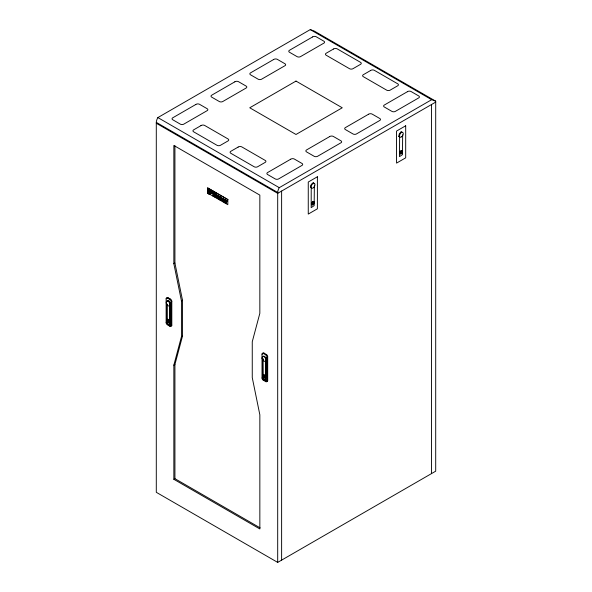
<?xml version="1.0" encoding="UTF-8"?>
<svg xmlns="http://www.w3.org/2000/svg" width="592" height="592" viewBox="0 0 592 592"><rect width="100%" height="100%" fill="white"/><g stroke="black" fill="none" stroke-linecap="round" stroke-linejoin="round"><path stroke-width="0.89" d="M156.295 123.247L156.295 492.307L277.692 562.4L435.705 471.173L435.705 101.173L314.308 31.087L310.26 29.6L157.872 117.579A7.311 4.225 -60 0 0 156.295 122.374L156.295 123.247L277.692 193.332L435.705 102.105M169.941 305.398L169.734 325.393L166.803 323.395L166.803 303.578M169.941 303.6L169.845 302.808L170.045 325.237L167.077 323.239L167.07 304.325M168.639 320.746L168.024 321.101L168.217 321.715L168.024 320.435L168.639 320.08M263.055 379.302L265.889 380.597L262.693 378.754L262.685 358.937M263.129 378.976L262.959 358.782M263.914 376.46C263.447 374.211 264.454 378.244 263.914 376.46L264.528 376.105M277.692 562.4L277.692 192.459A7.311 4.225 -60 0 1 279.269 187.671L431.664 99.693L435.705 101.173M311.222 187.62L311.185 207.622L314.152 205.646L314.359 185.829M312.347 203.478L312.361 202.309L312.976 202.671L312.976 203.174L312.354 202.812L312.539 203.374M312.162 203.086L312.776 203.448L312.976 202.671M312.354 202.982L313.161 203.729L313.168 203.063L312.169 202.42M399.644 134.058L399.489 156.636L402.456 154.66L402.664 134.85M221.349 199.763L221.512 198.409L221.519 199.659M222.044 200.658L221.978 198.335L220.165 197.106L220.165 199.904L222.192 200.636L220.165 199.904M222.215 200.562L222.474 198.261L222.044 198.49M222.474 200.644L224.22 201.872L222.311 200.843M170.674 304.969L170.607 324.927M265.83 359.855L265.815 380.604L266.097 360.602M214.792 193.71L215.384 193.976L215.377 195.064L214.792 195.027L214.792 193.71L214.963 194.923M214.792 195.027L215.207 195.168L215.088 193.88M209.302 190.757L209.302 191.327A1.339 0.777 60 0 0 210.219 192.666A1.339 0.777 60 0 0 211.137 192.385L210.893 191.186A1.339 0.777 60 0 0 209.546 190.409L209.302 190.757A2.59 1.495 60 0 0 211.137 191.815M311.244 185.74L311.34 185.037M173.848 365.131L181.433 336.7L181.433 300.877L173.848 263.699L173.848 145.469L259.836 195.116L259.836 313.323L252.259 341.754L252.259 377.622L259.844 414.814L259.844 528.945L173.848 479.298L173.848 365.131L174.921 364.509L182.499 336.086L182.499 300.262L174.921 263.085L174.921 145.773M214.733 195.582L214.733 196.773L214.733 195.582L216.139 196.115L215.532 197.24L216.332 197.698L216.62 197.166M216.702 196.84C217.797 195.138 216.539 198.468 217.109 196.115M215.532 197.24L216.154 196.122M207.644 187.893L227.861 199.563L207.644 187.893L207.585 192.992L227.802 204.662L227.861 199.563M207.984 188.759L210.989 190.358A1.887 1.088 60 0 1 212.01 191.727L212.128 192.141A1.887 1.088 60 0 1 211.655 193.503L211.544 193.569A1.887 1.088 60 0 0 212.017 192.208L211.892 191.793A1.887 1.088 60 0 0 210.878 190.424L207.984 188.759L207.984 193.288C210.974 197.713 209.642 188.952 209.731 194.294M207.984 193.288L208.103 188.693M209.731 192.822L211.078 193.466L209.849 192.755M214.733 196.773L213.32 195.959L213.32 192.304L215.821 193.554A1.524 0.881 60 0 1 216.65 194.657L216.746 194.99A1.524 0.881 60 0 1 216.761 195.582M213.32 192.304L215.821 193.554M213.32 195.959L214.903 196.677M215.651 193.651A1.524 0.881 60 0 1 216.48 194.753L217.456 195.36L217.871 196.847M215.725 196.159L216.191 196.189A1.524 0.881 60 0 0 216.576 195.086L217.456 195.36M217.908 195.819L219.018 196.263L217.908 195.819L218.078 197.587M216.332 197.698L215.703 197.143M219.343 197.506L219.343 196.455L220.024 196.847L220.024 199.637L218.966 199.223L218.596 197.965L220.024 199.637M216.45 197.269L218.766 198.912L218.766 197.861M217.257 197.735L217.597 198.231M219.173 196.551L220.024 196.847M220.165 197.106L222.215 198.394M217.427 198.335L218.766 198.912M221.519 199.645C220.564 200.547 220.875 197.217 221.512 198.394M221.016 198.187L221.423 198.224M221.016 199.711L221.415 199.748M222.303 200.74L222.303 198.357L223.265 198.712L222.474 198.261M223.458 199.03L224.25 199.297L223.458 199.03L223.458 200.999L223.095 198.816M224.346 199.534L225.286 199.881L225.115 202.782L224.346 202.338L224.346 199.534L225.115 199.978L225.115 202.782M227.232 201.006C221.741 198.076 229.711 202.205 226.529 201.361L226.529 203.589L226.529 201.361M225.426 200.533L225.952 200.829L225.426 199.963M224.346 202.338L225.286 202.679M226.529 203.589L225.781 203.16L226.699 203.485M173.848 263.699L174.921 263.085M166.833 298.102A1.798 1.036 60 0 1 168.061 297.717L170.533 299.145A1.798 1.036 60 0 1 171.806 301.35L171.806 325.163L171.147 325.541A1.798 1.036 60 0 1 169.874 326.273L167.403 324.845A1.798 1.036 60 0 1 166.137 322.647L166.137 298.834L166.789 298.457M166.137 298.834A1.798 1.036 60 0 1 167.403 298.094L168.061 297.717M167.403 298.094L169.874 299.522L170.533 299.145M171.147 325.541L171.147 301.728L171.806 301.35M181.433 300.877L182.499 300.262M168.024 321.101L167.832 320.324L168.446 319.961M167.832 320.99L168.639 320.575M166.137 322.647L166.789 322.27M169.941 325.119L170.674 324.697M169.874 326.273L170.533 325.896A1.798 1.036 60 0 0 171.806 325.163M181.433 336.7L182.499 336.086M262.685 353.624A1.798 1.036 60 0 1 263.951 353.076L266.415 354.504A1.798 1.036 60 0 1 267.688 356.71L267.688 380.523L267.036 380.9A1.798 1.036 60 0 1 265.764 381.633L263.292 380.212A1.798 1.036 60 0 1 262.019 378.007L262.019 354.194L262.678 353.816M262.019 354.194A1.798 1.036 60 0 1 263.292 353.454L263.951 353.076M263.292 353.454L265.764 354.882L266.415 354.504M267.036 380.9L267.036 357.087L267.688 356.71M265.46 358.323L266.097 358.715M263.721 376.349L264.335 375.994M263.914 376.29L264.528 375.935M262.019 378.007L262.678 377.629M263.914 376.963L264.528 376.608M263.292 380.212L263.951 379.827M265.764 381.633L266.415 381.255M173.848 479.298L174.921 478.676L260.11 527.864M215.984 196.218L216.361 196.093M211.27 193.599L211.655 193.503M210.967 193.532L211.381 193.532M314.315 183.809L313.745 183.661M310.26 29.6L431.664 99.693M157.872 117.579L279.269 187.671M156.295 122.374L277.692 192.459L277.692 193.332M216.872 196.736L217.353 197.018M217.286 195.456L217.908 197.691M216.938 196.211L217.183 197.114M218.848 196.359L219.173 197.61M431.516 104.525L431.516 473.593M281.622 191.068L281.622 560.128M227.062 201.102L227.062 201.665M225.781 200.932L225.781 203.16M224.079 199.393L224.079 201.783M221.186 198.091L221.186 199.615M220.335 197.01L220.335 199.8M219.854 196.944L219.854 199.733M218.596 197.965L218.596 199.008M218.078 195.723L218.078 196.966M212.861 190.979L212.861 196.033M174.921 364.509L174.921 478.676M400.91 153.624A1.798 1.029 -59.7 0 1 399.652 152.884A1.798 1.029 -59.7 0 1 400.939 150.686A1.798 1.029 -59.7 0 1 402.197 151.426M402.02 152.262A1.798 1.029 -59.7 0 1 401.243 153.387M399.459 136.863A2.723 1.561 -59.7 0 1 398.978 134.998M399.178 134.354A2.723 1.561 -59.7 0 1 399.489 133.718M399.889 133.141A2.723 1.561 -59.7 0 1 402.212 132.164M398.993 136.597A2.723 1.561 -59.7 0 1 398.69 136.308M400.895 131.809A2.723 1.561 -59.7 0 1 401.354 131.772M312.606 204.603A1.798 1.029 -59.7 0 1 311.355 203.988A1.798 1.029 -59.7 0 1 312.421 201.813A1.798 1.029 -59.7 0 1 313.856 202.057M313.716 203.241A1.798 1.029 -59.7 0 1 313.516 203.663M313.249 204.048A1.798 1.029 -59.7 0 1 312.939 204.366M310.852 187.56A2.723 1.561 -59.7 0 1 312.554 183.268M313.057 183.061A2.723 1.561 -59.7 0 1 313.915 183.143M313.057 182.75A2.723 1.561 -59.7 0 1 313.449 182.876M263.159 376.357A1.798 1.036 60 0 1 263.928 374.647A1.798 1.036 60 0 1 265.527 376.993A1.798 1.036 60 0 1 263.928 377.489M263.625 377.163A1.798 1.036 60 0 1 263.359 376.778M262.855 356.547A2.723 1.576 60 0 1 265.889 357.834A2.723 1.576 60 0 1 265.49 361.105M263.166 359.403A2.723 1.576 60 0 1 262.855 358.767M267.688 380.523A1.798 1.036 60 0 1 266.748 381.396M266.356 357.568A2.723 1.576 60 0 1 266.659 358.204M265.764 354.882A1.798 1.036 60 0 1 267.036 357.087M210.893 191.186A1.761 1.014 60 0 1 209.546 190.409M211.137 192.385A2.76 1.591 60 0 1 209.302 191.327M167.27 320.997A1.798 1.036 60 0 1 167.936 319.266A1.798 1.036 60 0 1 169.623 321.367A1.798 1.036 60 0 1 168.372 322.366M166.781 301.609A2.723 1.576 60 0 1 169.608 301.89A2.723 1.576 60 0 1 170 305.62M168.143 300.507A2.723 1.576 60 0 1 169.105 300.766M170.77 305.072A2.723 1.576 60 0 1 170.466 305.354M167.284 323.72A1.798 1.036 60 0 1 167.159 323.521M169.874 299.522A1.798 1.036 60 0 1 171.147 301.728M401.087 151.804L401.265 152.862L401.087 151.804M234.802 81.851L212.01 95.009A2.494 1.436 0 0 0 212.01 97.317L219.04 101.373A2.494 1.436 0 0 0 223.029 101.373L245.813 88.215A2.494 1.436 0 0 0 245.813 85.914L238.791 81.851A2.494 1.436 0 0 0 234.802 81.851M312.561 36.956L289.769 50.113A2.494 1.436 0 0 0 289.769 52.414L296.792 56.469A2.494 1.436 0 0 0 300.78 56.469L323.572 43.312A2.494 1.436 0 0 0 323.572 41.011L316.55 36.956A2.494 1.436 0 0 0 312.561 36.956M195.834 104.473L173.042 117.63A2.494 1.436 0 0 0 173.042 119.932L180.072 123.987A2.494 1.436 0 0 0 184.06 123.987L206.852 110.83A2.494 1.436 0 0 0 206.852 108.528L199.822 104.473A2.494 1.436 0 0 0 195.834 104.473M273.637 59.518L250.845 72.683A2.494 1.436 0 0 0 250.845 74.984L257.875 79.039A2.494 1.436 0 0 0 261.864 79.039L284.656 65.882A2.494 1.436 0 0 0 284.656 63.581L277.626 59.518A2.494 1.436 0 0 0 273.637 59.518M333.481 49.025L326.451 53.08A2.494 1.436 0 0 0 326.451 55.382L349.243 68.546A2.494 1.436 0 0 0 353.232 68.546L360.262 64.484A2.494 1.436 0 0 0 360.262 62.182L337.47 49.025A2.494 1.436 0 0 0 333.481 49.025M200.969 125.622L193.939 129.685A2.494 1.436 0 0 0 193.939 131.986L216.731 145.144A2.494 1.436 0 0 0 220.72 145.144L227.75 141.088A2.494 1.436 0 0 0 227.75 138.787L204.958 125.622A2.494 1.436 0 0 0 200.969 125.622M296 81.082L249.75 107.781L296 134.48L342.25 107.781L296 81.082M370.644 70.485L363.614 74.54A2.494 1.436 0 0 0 363.614 76.842L386.406 89.999A2.494 1.436 0 0 0 390.394 89.999L397.424 85.944A2.494 1.436 0 0 0 397.424 83.642L374.632 70.485A2.494 1.436 0 0 0 370.644 70.485M238.132 147.082L231.102 151.138A2.494 1.436 0 0 0 231.102 153.439L253.894 166.604A2.494 1.436 0 0 0 257.883 166.604L264.913 162.541A2.494 1.436 0 0 0 264.913 160.24L242.121 147.082A2.494 1.436 0 0 0 238.132 147.082M329.64 136.611L306.848 149.769A2.494 1.436 0 0 0 306.848 152.07L313.878 156.125A2.494 1.436 0 0 0 317.867 156.125L340.652 142.968A2.494 1.436 0 0 0 340.652 140.667L333.629 136.611A2.494 1.436 0 0 0 329.64 136.611M407.4 91.708L384.608 104.865A2.494 1.436 0 0 0 384.608 107.167L391.638 111.229A2.494 1.436 0 0 0 395.619 111.229L418.411 98.072A2.494 1.436 0 0 0 418.411 95.763L411.388 91.708A2.494 1.436 0 0 0 407.4 91.708M290.672 159.226L267.88 172.383A2.494 1.436 0 0 0 267.88 174.684L274.91 178.747A2.494 1.436 0 0 0 278.899 178.747L301.691 165.582A2.494 1.436 0 0 0 301.691 163.281L294.661 159.226A2.494 1.436 0 0 0 290.672 159.226M368.476 114.278L345.684 127.435A2.494 1.436 0 0 0 345.684 129.737L352.714 133.792A2.494 1.436 0 0 0 356.702 133.792L379.494 120.635A2.494 1.436 0 0 0 379.494 118.333L372.464 114.278A2.494 1.436 0 0 0 368.476 114.278M317.386 176.771L308.262 182.04L308.262 214.082L317.386 208.813L317.386 176.771M405.69 125.793L396.559 131.061L396.559 163.103L405.69 157.835L405.69 125.793M401.813 136.671A2.723 1.561 -59.7 0 0 402.715 132.46A2.723 1.561 -59.7 0 0 399.482 135.294A2.723 1.561 -59.7 0 0 401.813 136.671M401.591 153.587A1.798 1.029 -59.7 0 0 402.183 150.805A1.798 1.029 -59.7 0 0 400.051 152.677A1.798 1.029 -59.7 0 0 401.591 153.587M313.508 187.657A2.723 1.561 -59.7 0 0 314.411 183.439A2.723 1.561 -59.7 0 0 311.177 186.273A2.723 1.561 -59.7 0 0 313.508 187.657M313.286 204.573A1.798 1.029 -59.7 0 0 313.878 201.791A1.798 1.029 -59.7 0 0 311.747 203.663A1.798 1.029 -59.7 0 0 313.286 204.573M262.167 358.412A2.723 1.576 60 0 0 265.386 361.268A2.723 1.576 60 0 0 264.528 357.05A2.723 1.576 60 0 0 262.167 358.412M262.685 376.127A1.798 1.036 60 0 0 264.809 378.014A1.798 1.036 60 0 0 264.239 375.232A1.798 1.036 60 0 0 262.685 376.127M210.848 191.934A1.458 0.844 60 0 0 210.219 190.476A1.458 0.844 60 0 0 209.59 191.209A1.458 0.844 60 0 0 210.219 192.666A1.458 0.844 60 0 0 210.848 191.934M210.219 190.476A2.39 1.376 60 0 0 210.219 192.666A2.39 1.376 60 0 0 210.219 190.476M166.278 303.052A2.723 1.576 60 0 0 169.504 305.909A2.723 1.576 60 0 0 168.639 301.691A2.723 1.576 60 0 0 166.278 303.052M166.796 320.768A1.798 1.036 60 0 0 168.927 322.655A1.798 1.036 60 0 0 168.35 319.872A1.798 1.036 60 0 0 166.796 320.768"/></g></svg>
